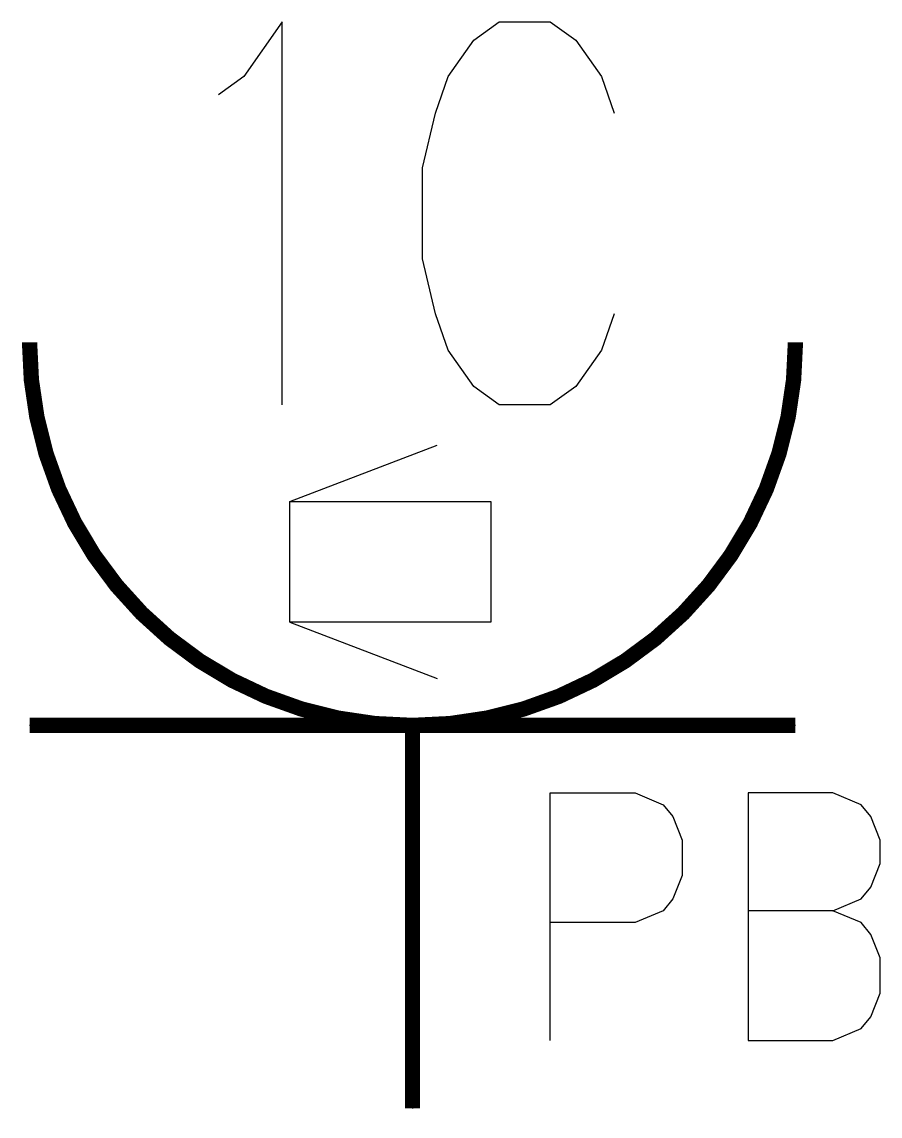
# Model space of a CAD drawing. Extents: x -255 to 305, y -5 to 709.
import ezdxf

# ---------------------------------------------------------------- set-up
doc = ezdxf.new("R2010")
doc.units = 0
doc.header["$LTSCALE"] = 1000
doc.layers.add('TJ(电气专业D)', color=142, linetype='CONTINUOUS')

# ---------------------------------------------------------------- blocks, each defined once
blk = doc.blocks.new('HC003001006335')
at = {"layer": 'TJ(电气专业D)'}
for p, q in [((-0.8506, 7.0924), (-1.1005, 6.7353)), ((-0.8506, 4.5926), (-0.8506, 7.0924)), ((0.3994, 6.9734), (0.5663, 7.0924)), ((0.5663, 7.0924), (0.8997, 7.0924)), ((0.8997, 7.0924), (1.0661, 6.9734)), ((0.2329, 6.7353), (0.3994, 6.9734)), ((1.0661, 6.9734), (1.233, 6.7353)), ((-1.1005, 6.7353), (-1.267, 6.6162)), ((0.1495, 6.4973), (0.2329, 6.7353)), ((1.233, 6.7353), (1.3161, 6.4973)), ((0.0661, 6.14), (0.1495, 6.4973)), ((0.0661, 5.5449), (0.0661, 6.14)), ((0.1495, 5.1877), (0.0661, 5.5449)), ((0.2329, 4.9496), (0.1495, 5.1877)), ((1.3161, 5.1877), (1.233, 4.9496)), ((0.3994, 4.7115), (0.2329, 4.9496)), ((1.233, 4.9496), (1.0661, 4.7115)), ((0.5663, 4.5926), (0.3994, 4.7115)), ((1.0661, 4.7115), (0.8997, 4.5926)), ((0.8997, 4.5926), (0.5663, 4.5926)), ((-0.8011, 3.9616), (0.1621, 4.3291)), ((-0.8011, 3.1741), (0.1621, 2.8066)), ((2.5, 2.5), (-2.5, 2.5)), ((0, 2.5), (0, 0)), ((0.8987, 0.4441), (0.8987, 2.0594)), ((0.8987, 2.0594), (1.4527, 2.0594)), ((1.4527, 2.0594), (1.6372, 1.9825)), ((2.7449, 2.0594), (2.1912, 2.0594)), ((2.1912, 2.0594), (2.1912, 0.4441)), ((2.9297, 1.9825), (2.7449, 2.0594)), ((1.6372, 1.9825), (1.6987, 1.9056)), ((2.9912, 1.9056), (2.9297, 1.9825)), ((1.6987, 1.9056), (1.7603, 1.7517)), ((3.0528, 1.7517), (2.9912, 1.9056)), ((1.7603, 1.7517), (1.7603, 1.521)), ((3.0528, 1.5979), (3.0528, 1.7517)), ((2.9912, 1.4441), (3.0528, 1.5979)), ((1.7603, 1.521), (1.6987, 1.3672)), ((2.9297, 1.3672), (2.9912, 1.4441)), ((1.6987, 1.3672), (1.6372, 1.2903)), ((2.7449, 1.2903), (2.9297, 1.3672)), ((1.6372, 1.2903), (1.4527, 1.2132)), ((2.7449, 1.2903), (2.1912, 1.2903)), ((2.9297, 1.2132), (2.7449, 1.2903)), ((1.4527, 1.2132), (0.8987, 1.2132)), ((2.9912, 1.1363), (2.9297, 1.2132)), ((3.0528, 0.9825), (2.9912, 1.1363)), ((3.0528, 0.7519), (3.0528, 0.9825)), ((2.9912, 0.5979), (3.0528, 0.7519)), ((2.9297, 0.521), (2.9912, 0.5979)), ((2.7449, 0.4441), (2.9297, 0.521)), ((2.1912, 0.4441), (2.7449, 0.4441))]:
    blk.add_line(p, q, dxfattribs=at)
at = {"layer": 'TJ(电气专业D)', "const_width": 0.1}
blk.add_lwpolyline([(-2.5, 5, 0.198912), (-1.7678, 3.2322, 0.198912), (0, 2.5, 0.198912), (1.7678, 3.2322, 0.198912), (2.5, 5)], format="xyb", dxfattribs=at)
at = {"layer": 'TJ(电气专业D)'}
blk.add_lwpolyline([(-0.8011, 3.9616), (0.5123, 3.9616), (0.5123, 3.1741), (-0.8011, 3.1741)], close=True, dxfattribs=at)
at = {"layer": 'TJ(电气专业D)', "const_width": 0.1}
for points in [[(2.5, 2.5), (-2.5, 2.5)], [(0, 2.5), (0, 0)]]:
    blk.add_lwpolyline(points, dxfattribs=at)
at = {"layer": 'TJ(电气专业D)'}
for start, end in [(180, 225), (315, 0), (225, 270), (270, 315)]:
    blk.add_arc((0, 5), 2.5, start, end, dxfattribs=at)

msp = doc.modelspace()

# ---------------------------------------------------------------- block references
at = {"layer": 'TJ(电气专业D)', "xscale": 100, "yscale": 100, "zscale": 100}
msp.add_blockref('HC003001006335', (0, 0), dxfattribs=at)

doc.saveas('drawing.dxf')
